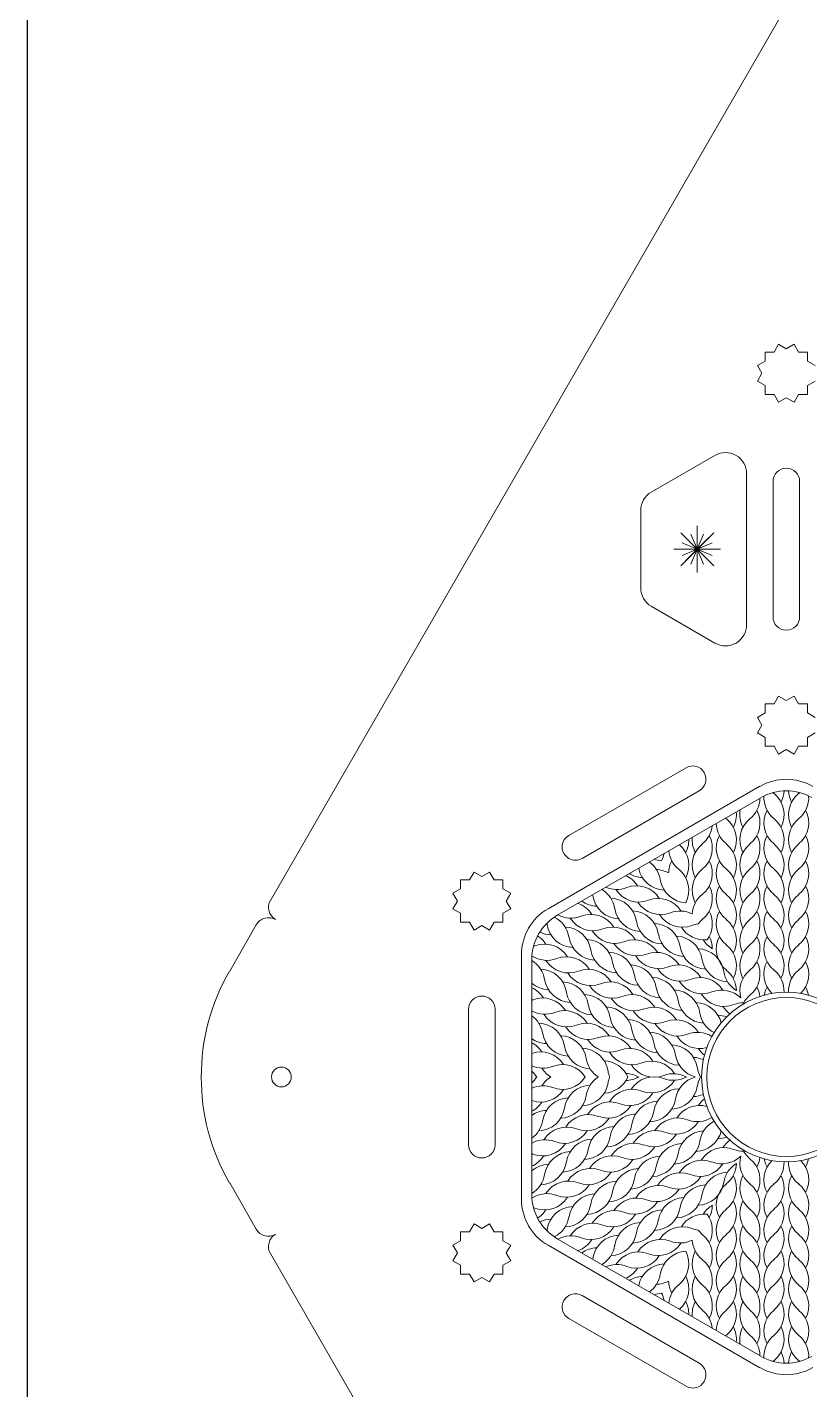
# Model space of a CAD drawing. Header units: millimetres. Extents: x -13 to 887, y 0 to 600.
# Drawn here: x -13 to 97.8, y 205.7 to 398.6 of the extents above; entities that cross this region are included whole.
import ezdxf

# ---------------------------------------------------------------- set-up
doc = ezdxf.new("R2010")
doc.units = ezdxf.units.MM
doc.layers.get('0').update_dxf_attribs({"true_color": 0x000000})
for name, color, linetype, lineweight, true_color in [('Cut_First', 1, 'Continuous', 20, 0xff0000), ('Cut_Second', 1, 'Continuous', 20, 0xff0000), ('Vector Engrave', 5, 'Continuous', 0, 0x0000ff)]:
    doc.layers.add(name, color=color, linetype=linetype, lineweight=lineweight, true_color=true_color)

msp = doc.modelspace()

# ---------------------------------------------------------------- linework, layer by layer
msp.add_line((-13, 600), (-13, 0))
at = {"layer": 'Cut_First'}
for p, q in [((90.75, 291.14), (60.75, 273.82)), ((57, 267.32), (57, 232.68)), ((60.75, 226.18), (90.75, 208.86))]:
    msp.add_line(p, q, dxfattribs=at)
for centre, radius in [((94.5, 250), 11.25), ((23, 250), 1.4)]:
    msp.add_circle(centre, radius, dxfattribs=at)
for centre, start, end in [((94.5, 284.64), 60, 120), ((64.5, 267.32), 120, 180), ((64.5, 232.68), 180, 240), ((94.5, 215.36), 240, 300)]:
    msp.add_arc(centre, 7.5, start, end, dxfattribs=at)
at = {"layer": 'Cut_Second'}
for p, q in [((21.44, 275), (122.57, 450.16)), ((93.4, 353.69), (92.77, 352.59)), ((94.5, 353.06), (93.4, 353.69)), ((95.6, 353.69), (94.5, 353.06)), ((96.23, 352.59), (95.6, 353.69)), ((91.5, 351.32), (90.4, 350.69)), ((92.77, 352.59), (91.5, 352.59)), ((91.5, 352.59), (91.5, 351.32)), ((97.5, 352.59), (96.23, 352.59)), ((97.5, 351.32), (97.5, 352.59)), ((98.6, 350.69), (97.5, 351.32)), ((90.4, 350.69), (91.04, 349.59)), ((91.04, 349.59), (90.4, 348.49)), ((90.4, 348.49), (91.5, 347.86)), ((91.5, 347.86), (91.5, 346.59)), ((97.5, 347.86), (98.6, 348.49)), ((97.5, 346.59), (97.5, 347.86)), ((91.5, 346.59), (92.77, 346.59)), ((92.77, 346.59), (93.4, 345.49)), ((93.4, 345.49), (94.5, 346.13)), ((94.5, 346.13), (95.6, 345.49)), ((95.6, 345.49), (96.23, 346.59)), ((96.23, 346.59), (97.5, 346.59)), ((75.38, 332.78), (84.38, 337.97)), ((88.88, 314.01), (88.88, 335.38)), ((92.62, 315.11), (92.62, 334.28)), ((96.37, 334.28), (96.37, 315.11)), ((73.88, 319.21), (73.88, 330.18)), ((84.38, 311.42), (75.38, 316.61)), ((92.77, 302.8), (91.5, 302.8)), ((91.5, 302.8), (91.5, 301.53)), ((93.4, 303.89), (92.77, 302.8)), ((94.5, 303.26), (93.4, 303.89)), ((95.6, 303.89), (94.5, 303.26)), ((96.23, 302.8), (95.6, 303.89)), ((97.5, 302.8), (96.23, 302.8)), ((97.5, 301.53), (97.5, 302.8)), ((91.5, 301.53), (90.4, 300.89)), ((90.4, 300.89), (91.04, 299.8)), ((98.6, 300.89), (97.5, 301.53)), ((91.04, 299.8), (90.4, 298.7)), ((90.4, 298.7), (91.5, 298.06)), ((91.5, 298.06), (91.5, 296.8)), ((97.5, 298.06), (98.6, 298.7)), ((97.5, 296.8), (97.5, 298.06)), ((91.5, 296.8), (92.77, 296.8)), ((92.77, 296.8), (93.4, 295.7)), ((93.4, 295.7), (94.5, 296.33)), ((94.5, 296.33), (95.6, 295.7)), ((95.6, 295.7), (96.23, 296.8)), ((96.23, 296.8), (97.5, 296.8)), ((63.7, 284.18), (80.3, 293.76)), ((82.18, 290.52), (65.57, 280.93)), ((49.64, 277.9), (48.37, 277.9)), ((48.37, 277.9), (48.37, 276.63)), ((50.28, 279), (49.64, 277.9)), ((51.37, 278.36), (50.28, 279)), ((52.47, 279), (51.37, 278.36)), ((53.11, 277.9), (52.47, 279)), ((54.37, 277.9), (53.11, 277.9)), ((54.37, 276.63), (54.37, 277.9)), ((48.37, 276.63), (47.28, 276)), ((47.28, 276), (47.91, 274.9)), ((55.47, 276), (54.37, 276.63)), ((54.84, 274.9), (55.47, 276)), ((47.91, 274.9), (47.28, 273.8)), ((55.47, 273.8), (54.84, 274.9)), ((47.28, 273.8), (48.37, 273.17)), ((48.37, 273.17), (48.37, 271.9)), ((48.37, 271.9), (49.64, 271.9)), ((49.64, 271.9), (50.28, 270.8)), ((52.47, 270.8), (53.11, 271.9)), ((53.11, 271.9), (54.37, 271.9)), ((54.37, 273.17), (55.47, 273.8)), ((54.37, 271.9), (54.37, 273.17)), ((15.67, 265), (19.44, 271.54)), ((50.28, 270.8), (51.37, 271.43)), ((51.37, 271.43), (52.47, 270.8)), ((49.5, 240.42), (49.5, 259.58)), ((53.25, 259.58), (53.25, 240.42)), ((15.67, 235), (19.44, 228.46)), ((49.64, 228.1), (48.37, 228.1)), ((48.37, 228.1), (48.37, 226.83)), ((50.28, 229.2), (49.64, 228.1)), ((51.37, 228.57), (50.28, 229.2)), ((52.47, 229.2), (51.37, 228.57)), ((53.11, 228.1), (52.47, 229.2)), ((54.37, 228.1), (53.11, 228.1)), ((54.37, 226.83), (54.37, 228.1)), ((48.37, 226.83), (47.28, 226.2)), ((47.28, 226.2), (47.91, 225.1)), ((55.47, 226.2), (54.37, 226.83)), ((54.84, 225.1), (55.47, 226.2)), ((122.57, 49.84), (21.44, 225)), ((47.91, 225.1), (47.28, 224)), ((47.28, 224), (48.37, 223.37)), ((54.37, 223.37), (55.47, 224)), ((55.47, 224), (54.84, 225.1)), ((48.37, 223.37), (48.37, 222.1)), ((48.37, 222.1), (49.64, 222.1)), ((49.64, 222.1), (50.28, 221)), ((52.47, 221), (53.11, 222.1)), ((53.11, 222.1), (54.37, 222.1)), ((54.37, 222.1), (54.37, 223.37)), ((50.28, 221), (51.37, 221.64)), ((51.37, 221.64), (52.47, 221)), ((65.57, 219.07), (82.18, 209.48)), ((80.3, 206.24), (63.7, 215.82))]:
    msp.add_line(p, q, dxfattribs=at)
for centre, radius, start, end in [((85.88, 335.38), 3, 0, 120), ((94.5, 334.28), 1.88, 0, 180), ((76.88, 330.18), 3, 120, 180), ((76.88, 319.21), 3, 180, 240), ((94.5, 315.11), 1.88, 180, 0), ((85.88, 314.01), 3, 240, 0), ((81.24, 292.14), 1.88, 300, 120), ((64.64, 282.56), 1.88, 120, 300), ((23.17, 274), 2, 150, 240), ((21.17, 270.54), 2, 60, 150), ((41.64, 249.99), 30, 150, 210), ((51.37, 259.58), 1.88, 0, 180), ((51.37, 240.42), 1.88, 180, 0), ((21.17, 229.46), 2, 210, 300), ((23.17, 226), 2, 120, 210), ((64.64, 217.44), 1.88, 60, 240), ((81.24, 207.86), 1.88, 240, 60)]:
    msp.add_arc(centre, radius, start, end, dxfattribs=at)
at = {"layer": 'Vector Engrave'}
for p, q in [((81.88, 328), (81.88, 321.39)), ((79.54, 327.03), (84.21, 322.36)), ((79.54, 322.36), (84.21, 327.03)), ((80.24, 326.33), (83.51, 323.06)), ((80.24, 323.06), (83.51, 326.33)), ((80.99, 326.83), (82.76, 322.56)), ((80.99, 322.56), (82.76, 326.83)), ((81.88, 327), (81.88, 322.39)), ((78.57, 324.69), (85.18, 324.69)), ((79.57, 324.69), (84.18, 324.69)), ((79.74, 325.58), (84.01, 323.81)), ((79.74, 323.81), (84.01, 325.58)), ((62.06, 272.89), (90.9, 289.53)), ((58.46, 233.35), (58.46, 266.65)), ((90.9, 210.47), (62.06, 227.11))]:
    msp.add_line(p, q, dxfattribs=at)
msp.add_circle((94.5, 250), 12, dxfattribs=at)
for centre, radius, start, end in [((86.95, 289.52), 3.82, 308.7546, 359.0608), ((94.5, 283.29), 7.21, 60, 120), ((95.15, 289.52), 3.82, 176.3215, 231.2454), ((95.15, 293.09), 3.82, 228.1121, 231.2454), ((90.37, 287.13), 3.82, 332.1782, 51.2454), ((90.37, 290.7), 3.82, 332.1782, 356.9564), ((98.63, 290.7), 3.82, 183.0436, 207.8218), ((98.63, 287.13), 3.82, 128.7546, 207.8218), ((93.85, 293.09), 3.82, 308.7546, 311.8879), ((93.85, 289.52), 3.82, 308.7546, 3.6785), ((83.62, 287.13), 3.82, 332.1782, 5.9776), ((91.73, 287.13), 3.82, 169.1281, 207.8218), ((86.95, 285.96), 3.82, 308.7546, 27.8218), ((95.15, 285.96), 3.82, 152.1782, 231.2454), ((93.85, 285.96), 3.82, 308.7546, 27.8218), ((80.2, 285.96), 3.82, 308.7546, 353.9293), ((88.4, 285.96), 3.82, 181.0363, 231.2454), ((88.4, 289.52), 3.82, 228.8918, 231.2454), ((83.62, 283.56), 3.82, 332.1782, 51.2454), ((91.73, 283.56), 3.82, 128.7546, 207.8218), ((90.37, 283.56), 3.82, 332.1782, 51.2454), ((98.63, 283.56), 3.82, 128.7546, 207.8218), ((76.87, 283.56), 3.82, 332.1782, 1.1896), ((84.98, 283.56), 3.82, 174.5696, 207.8218), ((80.2, 282.39), 3.82, 308.7546, 27.8218), ((88.4, 282.39), 3.82, 152.1782, 231.2454), ((86.95, 282.39), 3.82, 308.7546, 27.8218), ((95.15, 282.39), 3.82, 152.1782, 231.2454), ((93.85, 282.39), 3.82, 308.7546, 27.8218), ((73.45, 282.39), 3.82, 332.1852, 348.4373), ((81.65, 282.39), 3.82, 185.8306, 231.2454), ((76.87, 279.99), 3.82, 332.1782, 49.0337), ((84.98, 279.99), 3.82, 128.7546, 207.8218), ((83.62, 279.99), 3.82, 332.1782, 51.2454), ((91.73, 279.99), 3.82, 128.7546, 207.8218), ((90.37, 279.99), 3.82, 332.1782, 51.2454), ((98.63, 279.99), 3.82, 128.7546, 207.8218), ((72.87, 277.32), 3.82, 8.7546, 54.1694), ((76.98, 284.43), 3.82, 251.5627, 267.8148), ((73.45, 278.82), 3.82, 27.5472, 27.8218), ((80.06, 282.64), 3.82, 212.1782, 212.4528), ((81.65, 278.82), 3.82, 152.1782, 179.194), ((80.2, 278.82), 3.82, 308.7546, 27.8218), ((88.4, 278.82), 3.82, 152.1782, 231.2454), ((86.95, 278.82), 3.82, 308.7546, 27.8218), ((95.15, 278.82), 3.82, 152.1782, 231.2454), ((93.85, 278.82), 3.82, 308.7546, 27.8218), ((70.19, 275.02), 3.82, 32.1782, 65.4304), ((74.25, 282.05), 3.82, 238.8104, 267.8218), ((77.34, 280.27), 3.82, 190.9663, 267.8218), ((75.96, 275.54), 3.82, 60.806, 87.8218), ((80.43, 278.49), 3.82, 188.7546, 267.8218), ((76.87, 276.43), 3.82, 332.1782, 51.2454), ((84.98, 276.43), 3.82, 128.7546, 207.8218), ((83.62, 276.43), 3.82, 332.1782, 51.2454), ((91.73, 276.43), 3.82, 128.7546, 207.8218), ((90.37, 276.43), 3.82, 332.1782, 51.2454), ((98.63, 276.43), 3.82, 128.7546, 207.8218), ((63.32, 275.04), 3.82, 8.7546, 11.1082), ((66.41, 273.26), 3.82, 8.7546, 58.9637), ((70.51, 280.36), 3.82, 246.0707, 291.2454), ((73.6, 278.58), 3.82, 212.1782, 291.2454), ((73.28, 273.24), 3.82, 32.1782, 111.2454), ((84.99, 272.86), 3.82, 128.7546, 176.5611), ((80.2, 275.26), 3.82, 308.7546, 27.8218), ((88.4, 275.26), 3.82, 152.1782, 231.2454), ((83.61, 272.86), 3.82, 332.1782, 51.2454), ((91.74, 272.86), 3.82, 128.7546, 207.8218), ((86.95, 275.26), 3.82, 308.7546, 27.8218), ((95.15, 275.26), 3.82, 152.1782, 231.2454), ((90.36, 272.86), 3.82, 332.1782, 51.2454), ((98.64, 272.86), 3.82, 128.7546, 207.8218), ((93.85, 275.26), 3.82, 308.7546, 27.8218), ((63.73, 270.96), 3.82, 32.1782, 70.8719), ((67.79, 277.99), 3.82, 234.0224, 267.8218), ((70.88, 276.21), 3.82, 188.7546, 267.8218), ((69.5, 271.48), 3.82, 8.7546, 87.8218), ((73.97, 274.42), 3.82, 188.7546, 267.8218), ((76.69, 276.8), 3.82, 212.1782, 291.2454), ((76.37, 271.45), 3.82, 32.1782, 111.2454), ((65.67, 266.65), 7.21, 120, 180), ((59.94, 269.2), 3.82, 8.7546, 63.6785), ((64.05, 276.3), 3.82, 240.9392, 291.2454), ((67.14, 274.52), 3.82, 212.1782, 291.2454), ((66.82, 269.18), 3.82, 32.1782, 111.2454), ((72.59, 269.69), 3.82, 8.7546, 87.8218), ((77.06, 272.64), 3.82, 188.7546, 267.8218), ((79.78, 275.01), 3.82, 212.1782, 291.2454), ((79.46, 269.67), 3.82, 63.4389, 111.2454), ((84.99, 269.29), 3.82, 128.7546, 141.5953), ((80.2, 271.69), 3.82, 323.7523, 27.8218), ((88.4, 271.69), 3.82, 152.1782, 231.2454), ((83.61, 269.29), 3.82, 332.1782, 51.2454), ((91.74, 269.29), 3.82, 128.7546, 207.8218), ((86.95, 271.69), 3.82, 308.7546, 27.8218), ((95.15, 271.69), 3.82, 152.1782, 231.2454), ((90.36, 269.29), 3.82, 332.1782, 51.2454), ((98.64, 269.29), 3.82, 128.7546, 207.8218), ((93.85, 271.69), 3.82, 308.7546, 27.8218), ((57.19, 266.77), 3.82, 32.1782, 56.9564), ((61.32, 273.93), 3.82, 243.0436, 267.8218), ((56.86, 270.98), 3.82, 8.7546, 11.8879), ((64.41, 272.14), 3.82, 188.7546, 267.8218), ((63.03, 267.41), 3.82, 8.7546, 87.8218), ((70.23, 272.73), 3.82, 212.1782, 291.2454), ((69.91, 267.39), 3.82, 32.1782, 111.2454), ((75.68, 267.91), 3.82, 8.7546, 87.8218), ((80.15, 270.86), 3.82, 188.7546, 267.8218), ((82.87, 273.23), 3.82, 212.1782, 276.2477), ((82.55, 267.89), 3.82, 98.4047, 111.2454), ((57.51, 272.11), 3.82, 288.1121, 291.2454), ((60.28, 264.99), 3.82, 32.1782, 111.2454), ((67.5, 270.36), 3.82, 188.7546, 267.8218), ((66.12, 265.63), 3.82, 8.7546, 87.8218), ((73.31, 270.95), 3.82, 212.1782, 291.2454), ((73, 265.61), 3.82, 32.1782, 111.2454), ((78.77, 266.13), 3.82, 8.7546, 87.8218), ((83.23, 269.07), 3.82, 188.7546, 267.8218), ((81.86, 264.34), 3.82, 8.7546, 87.8218), ((85.96, 271.44), 3.82, 212.1782, 239.6331), ((80.2, 268.12), 3.82, 0.3669, 27.8218), ((88.4, 268.12), 3.82, 152.1782, 231.2454), ((83.61, 265.73), 3.82, 332.1782, 51.2454), ((91.74, 265.73), 3.82, 128.7546, 207.8218), ((86.95, 268.12), 3.82, 308.7546, 27.8218), ((95.15, 268.12), 3.82, 152.1782, 231.2454), ((90.36, 265.73), 3.82, 332.1782, 51.2454), ((98.64, 265.73), 3.82, 128.7546, 207.8218), ((93.85, 268.12), 3.82, 308.7546, 27.8218), ((56.49, 263.22), 3.82, 8.7546, 59.0608), ((60.6, 270.33), 3.82, 236.3215, 291.2454), ((63.69, 268.54), 3.82, 212.1782, 291.2454), ((63.37, 263.2), 3.82, 32.1782, 111.2454), ((70.59, 268.58), 3.82, 188.7546, 267.8218), ((69.21, 263.85), 3.82, 8.7546, 87.8218), ((73.68, 266.79), 3.82, 188.7546, 267.8218), ((76.4, 269.17), 3.82, 212.1782, 291.2454), ((76.08, 263.82), 3.82, 32.1782, 111.2454), ((86.32, 267.29), 3.82, 188.7546, 267.8218), ((86.95, 264.55), 3.82, 308.7546, 27.8218), ((95.15, 264.55), 3.82, 152.1782, 225.5015), ((93.85, 264.55), 3.82, 314.4985, 27.8218), ((59.58, 261.44), 3.82, 8.7546, 87.8218), ((66.78, 266.76), 3.82, 212.1782, 291.2454), ((66.46, 261.42), 3.82, 32.1782, 111.2454), ((72.3, 262.06), 3.82, 8.7546, 87.8218), ((76.77, 265.01), 3.82, 188.7546, 267.8218), ((79.49, 267.38), 3.82, 212.1782, 291.2454), ((79.17, 262.04), 3.82, 32.1782, 111.2454), ((89.41, 265.51), 3.82, 188.7546, 238.8193), ((83.61, 262.16), 3.82, 1.1807, 51.2454), ((91.74, 262.16), 3.82, 128.7546, 194.6547), ((90.36, 262.16), 3.82, 357.5616, 51.2454), ((98.64, 262.16), 3.82, 128.7546, 182.4384), ((60.96, 266.17), 3.82, 229.1281, 267.8218), ((56.9, 259.14), 3.82, 32.1782, 65.9776), ((64.05, 264.38), 3.82, 188.7546, 267.8218), ((62.67, 259.66), 3.82, 8.7546, 87.8218), ((69.86, 264.97), 3.82, 212.1782, 291.2454), ((69.55, 259.63), 3.82, 32.1782, 111.2454), ((75.39, 260.28), 3.82, 8.7546, 87.8218), ((79.86, 263.23), 3.82, 188.7546, 267.8218), ((78.48, 258.5), 3.82, 8.7546, 87.8218), ((82.58, 265.6), 3.82, 212.1782, 291.2454), ((82.26, 260.26), 3.82, 32.1782, 111.2454), ((85.35, 258.47), 3.82, 45.3453, 111.2454), ((86.95, 260.99), 3.82, 6.2106, 27.8218), ((95.15, 260.99), 3.82, 152.1782, 170.9881), ((93.85, 260.99), 3.82, 9.0119, 27.8218), ((57.22, 264.48), 3.82, 288.8918, 291.2454), ((59.99, 257.36), 3.82, 32.1782, 111.2454), ((67.14, 262.6), 3.82, 188.7546, 267.8218), ((65.76, 257.87), 3.82, 8.7546, 87.8218), ((72.95, 263.19), 3.82, 212.1782, 291.2454), ((72.63, 257.85), 3.82, 32.1782, 111.2454), ((82.95, 261.45), 3.82, 188.7546, 267.8218), ((81.57, 256.72), 3.82, 14.4985, 87.8218), ((85.67, 263.81), 3.82, 212.1782, 291.2454), ((88.44, 256.69), 3.82, 90.1373, 111.2454), ((91.74, 258.59), 3.82, 128.7546, 149.8627), ((60.31, 262.7), 3.82, 241.0363, 291.2454), ((56.21, 255.59), 3.82, 8.7546, 53.9293), ((63.4, 260.91), 3.82, 212.1782, 291.2454), ((63.08, 255.57), 3.82, 32.1782, 111.2454), ((70.23, 260.82), 3.82, 188.7546, 267.8218), ((68.85, 256.09), 3.82, 8.7546, 87.8218), ((73.32, 259.04), 3.82, 188.7546, 267.8218), ((76.04, 261.41), 3.82, 212.1782, 291.2454), ((75.72, 256.06), 3.82, 32.1782, 111.2454), ((86.04, 259.66), 3.82, 188.7546, 242.4384), ((84.66, 254.93), 3.82, 69.0119, 87.8218), ((88.76, 262.03), 3.82, 212.1782, 233.7894), ((59.3, 253.81), 3.82, 8.7546, 87.8218), ((66.49, 259.13), 3.82, 212.1782, 291.2454), ((66.17, 253.79), 3.82, 32.1782, 111.2454), ((71.94, 254.31), 3.82, 8.7546, 87.8218), ((76.41, 257.25), 3.82, 188.7546, 267.8218), ((79.13, 259.62), 3.82, 212.1782, 291.2454), ((78.81, 254.28), 3.82, 32.1782, 111.2454), ((60.68, 258.54), 3.82, 234.5696, 267.8218), ((56.62, 251.51), 3.82, 32.1782, 61.1896), ((63.77, 256.76), 3.82, 188.7546, 267.8218), ((62.39, 252.03), 3.82, 8.7546, 87.8218), ((69.58, 257.34), 3.82, 212.1782, 291.2454), ((69.26, 252), 3.82, 32.1782, 111.2454), ((75.03, 252.52), 3.82, 8.7546, 87.8218), ((79.5, 255.47), 3.82, 188.7546, 267.8218), ((78.12, 250.74), 3.82, 8.7546, 87.8218), ((82.22, 257.84), 3.82, 212.1782, 285.5015), ((81.9, 252.5), 3.82, 57.5616, 111.2454), ((59.71, 249.73), 3.82, 32.1782, 109.0337), ((66.86, 254.97), 3.82, 188.7546, 267.8218), ((65.48, 250.24), 3.82, 8.7546, 87.8218), ((69.95, 253.19), 3.82, 188.7546, 236.5611), ((72.67, 255.56), 3.82, 212.1782, 291.2454), ((72.35, 250.22), 3.82, 32.1782, 111.2454), ((82.59, 253.69), 3.82, 188.7546, 254.6547), ((81.21, 248.96), 3.82, 66.2106, 87.8218), ((85.31, 256.05), 3.82, 212.1782, 230.9881), ((60.03, 255.07), 3.82, 245.8306, 291.2454), ((55.92, 247.96), 3.82, 32.1852, 48.4373), ((63.11, 253.28), 3.82, 212.1782, 239.194), ((62.8, 247.94), 3.82, 32.1782, 111.2454), ((68.57, 248.46), 3.82, 23.7523, 87.8218), ((73.03, 251.41), 3.82, 188.7546, 201.5953), ((75.76, 253.78), 3.82, 212.1782, 291.2454), ((75.44, 248.43), 3.82, 32.1782, 111.2454), ((85.68, 251.9), 3.82, 188.7546, 209.8627), ((55.92, 252.04), 3.82, 311.5627, 327.8148), ((60.03, 244.93), 3.82, 68.7546, 114.1694), ((59.01, 246.18), 3.82, 87.5472, 87.8218), ((59.01, 253.82), 3.82, 272.1782, 272.4528), ((63.11, 246.72), 3.82, 120.806, 147.8218), ((62.8, 252.06), 3.82, 248.7546, 327.8218), ((66.86, 245.03), 3.82, 92.1782, 171.2454), ((65.48, 249.76), 3.82, 272.1782, 351.2454), ((69.95, 246.81), 3.82, 123.4389, 171.2454), ((68.57, 251.54), 3.82, 272.1782, 336.2477), ((73.03, 248.59), 3.82, 158.4047, 171.2454), ((71.66, 246.68), 3.82, 60.3669, 87.8218), ((71.66, 253.32), 3.82, 272.1782, 299.6331), ((75.76, 246.22), 3.82, 68.7546, 147.8218), ((75.44, 251.57), 3.82, 248.7546, 327.8218), ((78.53, 246.65), 3.82, 61.1807, 111.2454), ((78.53, 253.35), 3.82, 248.7546, 298.8193), ((82.59, 246.31), 3.82, 105.3453, 171.2454), ((85.68, 248.1), 3.82, 150.1373, 171.2454), ((59.71, 250.27), 3.82, 250.9663, 327.8218), ((63.77, 243.24), 3.82, 92.1782, 171.2454), ((62.39, 247.97), 3.82, 272.1782, 351.2454), ((72.67, 244.44), 3.82, 68.7546, 147.8218), ((72.35, 249.78), 3.82, 248.7546, 327.8218), ((75.03, 247.48), 3.82, 272.1782, 351.2454), ((79.5, 244.53), 3.82, 92.1782, 171.2454), ((78.12, 249.26), 3.82, 272.1782, 351.2454), ((81.21, 251.04), 3.82, 272.1782, 293.7894), ((85.31, 243.95), 3.82, 129.0119, 147.8218), ((56.62, 248.49), 3.82, 298.8104, 327.8218), ((60.68, 241.46), 3.82, 92.1782, 125.4304), ((59.3, 246.19), 3.82, 272.1782, 351.2454), ((69.58, 242.66), 3.82, 68.7546, 147.8218), ((69.26, 248), 3.82, 248.7546, 327.8218), ((71.94, 245.69), 3.82, 272.1782, 351.2454), ((76.41, 242.75), 3.82, 92.1782, 171.2454), ((82.22, 242.16), 3.82, 74.4985, 147.8218), ((56.21, 244.41), 3.82, 306.0707, 351.2454), ((66.49, 240.87), 3.82, 68.7546, 147.8218), ((66.17, 246.21), 3.82, 248.7546, 327.8218), ((70.23, 239.18), 3.82, 92.1782, 171.2454), ((68.85, 243.91), 3.82, 272.1782, 351.2454), ((73.32, 240.96), 3.82, 92.1782, 171.2454), ((79.13, 240.38), 3.82, 68.7546, 147.8218), ((78.81, 245.72), 3.82, 248.7546, 327.8218), ((81.9, 247.5), 3.82, 248.7546, 302.4384), ((86.04, 240.34), 3.82, 117.5616, 171.2454), ((60.31, 237.3), 3.82, 68.7546, 118.9637), ((63.4, 239.09), 3.82, 68.7546, 147.8218), ((63.08, 244.43), 3.82, 248.7546, 327.8218), ((67.14, 237.4), 3.82, 92.1782, 171.2454), ((65.76, 242.13), 3.82, 272.1782, 351.2454), ((76.04, 238.59), 3.82, 68.7546, 147.8218), ((75.72, 243.94), 3.82, 248.7546, 327.8218), ((82.95, 238.55), 3.82, 92.1782, 171.2454), ((81.57, 243.28), 3.82, 272.1782, 345.5015), ((84.66, 245.07), 3.82, 272.1782, 290.9881), ((88.76, 237.97), 3.82, 126.2106, 147.8218), ((57.22, 235.52), 3.82, 68.7546, 71.1082), ((59.99, 242.64), 3.82, 248.7546, 327.8218), ((64.05, 235.62), 3.82, 92.1782, 171.2454), ((62.67, 240.34), 3.82, 272.1782, 351.2454), ((72.95, 236.81), 3.82, 68.7546, 147.8218), ((72.63, 242.15), 3.82, 248.7546, 327.8218), ((75.39, 239.72), 3.82, 272.1782, 351.2454), ((79.86, 236.77), 3.82, 92.1782, 171.2454), ((78.48, 241.5), 3.82, 272.1782, 351.2454), ((85.67, 236.19), 3.82, 68.7546, 147.8218), ((88.44, 243.31), 3.82, 248.7546, 269.8627), ((91.74, 241.41), 3.82, 210.1373, 231.2454), ((56.9, 240.86), 3.82, 294.0224, 327.8218), ((60.96, 233.83), 3.82, 92.1782, 130.8719), ((59.58, 238.56), 3.82, 272.1782, 351.2454), ((69.86, 235.03), 3.82, 68.7546, 147.8218), ((69.55, 240.37), 3.82, 248.7546, 327.8218), ((72.3, 237.94), 3.82, 272.1782, 351.2454), ((76.77, 234.99), 3.82, 92.1782, 171.2454), ((82.58, 234.4), 3.82, 68.7546, 147.8218), ((82.26, 239.74), 3.82, 248.7546, 327.8218), ((85.35, 241.53), 3.82, 248.7546, 314.6547), ((89.41, 234.49), 3.82, 121.1807, 171.2454), ((83.61, 237.84), 3.82, 308.7546, 358.8193), ((91.74, 237.84), 3.82, 165.3453, 231.2454), ((86.95, 235.45), 3.82, 332.1782, 51.2454), ((86.95, 239.01), 3.82, 332.1782, 353.7894), ((95.15, 235.45), 3.82, 134.4985, 207.8218), ((95.15, 239.01), 3.82, 189.0119, 207.8218), ((90.36, 237.84), 3.82, 308.7546, 2.4384), ((98.64, 237.84), 3.82, 177.5616, 231.2454), ((93.85, 235.45), 3.82, 332.1782, 45.5015), ((93.85, 239.01), 3.82, 332.1782, 350.9881), ((56.49, 236.78), 3.82, 300.9392, 351.2454), ((63.69, 231.46), 3.82, 68.7546, 147.8218), ((66.78, 233.24), 3.82, 68.7546, 147.8218), ((66.46, 238.58), 3.82, 248.7546, 327.8218), ((69.21, 236.15), 3.82, 272.1782, 351.2454), ((73.68, 233.21), 3.82, 92.1782, 171.2454), ((79.49, 232.62), 3.82, 68.7546, 147.8218), ((79.17, 237.96), 3.82, 248.7546, 327.8218), ((86.32, 232.71), 3.82, 92.1782, 171.2454), ((83.61, 234.27), 3.82, 308.7546, 27.8218), ((91.74, 234.27), 3.82, 152.1782, 231.2454), ((90.36, 234.27), 3.82, 308.7546, 27.8218), ((98.64, 234.27), 3.82, 152.1782, 231.2454), ((65.67, 233.35), 7.21, 180, 240), ((60.6, 229.67), 3.82, 68.7546, 123.6785), ((63.37, 236.8), 3.82, 248.7546, 327.8218), ((67.5, 229.64), 3.82, 92.1782, 171.2454), ((66.12, 234.37), 3.82, 272.1782, 351.2454), ((70.59, 231.42), 3.82, 92.1782, 171.2454), ((76.4, 230.83), 3.82, 68.7546, 147.8218), ((76.08, 236.18), 3.82, 248.7546, 327.8218), ((83.23, 230.93), 3.82, 92.1782, 171.2454), ((81.86, 235.66), 3.82, 272.1782, 351.2454), ((88.4, 231.88), 3.82, 128.7546, 207.8218), ((86.95, 231.88), 3.82, 332.1782, 51.2454), ((95.15, 231.88), 3.82, 128.7546, 207.8218), ((93.85, 231.88), 3.82, 332.1782, 51.2454), ((57.51, 227.89), 3.82, 68.7546, 71.8879), ((60.28, 235.01), 3.82, 248.7546, 327.8218), ((64.41, 227.86), 3.82, 92.1782, 171.2454), ((63.03, 232.59), 3.82, 272.1782, 351.2454), ((73.31, 229.05), 3.82, 68.7546, 147.8218), ((73, 234.39), 3.82, 248.7546, 327.8218), ((75.68, 232.09), 3.82, 272.1782, 351.2454), ((80.15, 229.14), 3.82, 92.1782, 171.2454), ((78.77, 233.87), 3.82, 272.1782, 351.2454), ((85.96, 228.56), 3.82, 120.3669, 147.8218), ((80.2, 231.88), 3.82, 332.1782, 359.6331), ((83.61, 230.71), 3.82, 308.7546, 27.8218), ((91.74, 230.71), 3.82, 152.1782, 231.2454), ((90.36, 230.71), 3.82, 308.7546, 27.8218), ((98.64, 230.71), 3.82, 152.1782, 231.2454), ((57.19, 233.23), 3.82, 303.0436, 327.8218), ((61.32, 226.07), 3.82, 92.1782, 116.9564), ((59.94, 230.8), 3.82, 296.3215, 351.2454), ((70.23, 227.27), 3.82, 68.7546, 147.8218), ((69.91, 232.61), 3.82, 248.7546, 327.8218), ((72.59, 230.31), 3.82, 272.1782, 351.2454), ((77.06, 227.36), 3.82, 92.1782, 171.2454), ((82.87, 226.77), 3.82, 83.7523, 147.8218), ((80.2, 228.31), 3.82, 332.1782, 36.2477), ((88.4, 228.31), 3.82, 128.7546, 207.8218), ((86.95, 228.31), 3.82, 332.1782, 51.2454), ((95.15, 228.31), 3.82, 128.7546, 207.8218), ((93.85, 228.31), 3.82, 332.1782, 51.2454), ((56.86, 229.02), 3.82, 348.1121, 351.2454), ((67.14, 225.48), 3.82, 68.7546, 147.8218), ((66.82, 230.82), 3.82, 248.7546, 327.8218), ((70.88, 223.79), 3.82, 92.1782, 171.2454), ((69.5, 228.52), 3.82, 272.1782, 351.2454), ((73.97, 225.58), 3.82, 92.1782, 171.2454), ((79.78, 224.99), 3.82, 68.7546, 147.8218), ((82.55, 232.11), 3.82, 248.7546, 261.5953), ((84.99, 230.71), 3.82, 218.4047, 231.2454), ((80.2, 224.74), 3.82, 332.1782, 51.2454), ((88.4, 224.74), 3.82, 128.7546, 207.8218), ((83.61, 227.14), 3.82, 308.7546, 27.8218), ((91.74, 227.14), 3.82, 152.1782, 231.2454), ((86.95, 224.74), 3.82, 332.1782, 51.2454), ((95.15, 224.74), 3.82, 128.7546, 207.8218), ((90.36, 227.14), 3.82, 308.7546, 27.8218), ((98.64, 227.14), 3.82, 152.1782, 231.2454), ((93.85, 224.74), 3.82, 332.1782, 51.2454), ((64.05, 223.7), 3.82, 68.7546, 119.0608), ((63.73, 229.04), 3.82, 289.1281, 327.8218), ((67.79, 222.01), 3.82, 92.1782, 125.9776), ((66.41, 226.74), 3.82, 301.0363, 351.2454), ((76.69, 223.2), 3.82, 68.7546, 147.8218), ((76.37, 228.55), 3.82, 248.7546, 327.8218), ((79.46, 230.33), 3.82, 248.7546, 296.5611), ((84.99, 227.14), 3.82, 183.4389, 231.2454), ((63.32, 224.96), 3.82, 348.8918, 351.2454), ((73.6, 221.42), 3.82, 68.7546, 147.8218), ((73.28, 226.76), 3.82, 248.7546, 327.8218), ((80.43, 221.51), 3.82, 92.1782, 171.2454), ((76.87, 223.57), 3.82, 308.7546, 27.8218), ((84.98, 223.57), 3.82, 152.1782, 231.2454), ((80.2, 221.18), 3.82, 332.1782, 51.2454), ((88.4, 221.18), 3.82, 128.7546, 207.8218), ((83.62, 223.57), 3.82, 308.7546, 27.8218), ((91.73, 223.57), 3.82, 152.1782, 231.2454), ((86.95, 221.18), 3.82, 332.1782, 51.2454), ((95.15, 221.18), 3.82, 128.7546, 207.8218), ((90.37, 223.57), 3.82, 308.7546, 27.8218), ((98.63, 223.57), 3.82, 152.1782, 231.2454), ((93.85, 221.18), 3.82, 332.1782, 51.2454), ((70.51, 219.64), 3.82, 68.7546, 113.9293), ((70.19, 224.98), 3.82, 294.5696, 327.8218), ((74.25, 217.95), 3.82, 92.1782, 121.1896), ((77.34, 219.73), 3.82, 92.1782, 169.0337), ((72.87, 222.68), 3.82, 305.8306, 351.2454), ((76.87, 220.01), 3.82, 310.9663, 27.8218), ((84.98, 220.01), 3.82, 152.1782, 231.2454), ((83.62, 220.01), 3.82, 308.7546, 27.8218), ((91.73, 220.01), 3.82, 152.1782, 231.2454), ((90.37, 220.01), 3.82, 308.7546, 27.8218), ((98.63, 220.01), 3.82, 152.1782, 231.2454), ((75.96, 224.46), 3.82, 272.1782, 299.194), ((81.65, 221.18), 3.82, 180.806, 207.8218), ((81.65, 217.61), 3.82, 128.7546, 174.1694), ((80.2, 217.61), 3.82, 332.1782, 51.2454), ((88.4, 217.61), 3.82, 128.7546, 207.8218), ((86.95, 217.61), 3.82, 332.1782, 51.2454), ((95.15, 217.61), 3.82, 128.7546, 207.8218), ((93.85, 217.61), 3.82, 332.1782, 51.2454), ((76.98, 215.57), 3.82, 92.1852, 108.4373), ((80.06, 217.36), 3.82, 147.5472, 147.8218), ((73.45, 221.18), 3.82, 332.1782, 332.4528), ((73.45, 217.61), 3.82, 11.5627, 27.8148), ((76.87, 216.44), 3.82, 358.8104, 27.8218), ((84.98, 216.44), 3.82, 152.1782, 185.4304), ((83.62, 216.44), 3.82, 308.7546, 27.8218), ((91.73, 216.44), 3.82, 152.1782, 231.2454), ((90.37, 216.44), 3.82, 308.7546, 27.8218), ((98.63, 216.44), 3.82, 152.1782, 231.2454), ((80.2, 214.04), 3.82, 6.0707, 51.2454), ((88.4, 214.04), 3.82, 128.7546, 178.9637), ((86.95, 214.04), 3.82, 332.1782, 51.2454), ((95.15, 214.04), 3.82, 128.7546, 207.8218), ((93.85, 214.04), 3.82, 332.1782, 51.2454), ((83.62, 212.87), 3.82, 354.0224, 27.8218), ((91.73, 212.87), 3.82, 152.1782, 190.8719), ((90.37, 212.87), 3.82, 308.7546, 27.8218), ((98.63, 212.87), 3.82, 152.1782, 231.2454), ((88.4, 210.48), 3.82, 128.7546, 131.1082), ((86.95, 210.48), 3.82, 0.9392, 51.2454), ((95.15, 210.48), 3.82, 128.7546, 183.6785), ((93.85, 210.48), 3.82, 356.3215, 51.2454), ((94.5, 216.71), 7.21, 240, 300), ((90.37, 209.3), 3.82, 3.0436, 27.8218), ((98.63, 209.3), 3.82, 152.1782, 176.9564), ((95.15, 206.91), 3.82, 128.7546, 131.8879), ((93.85, 206.91), 3.82, 48.1121, 51.2454)]:
    msp.add_arc(centre, radius, start, end, dxfattribs=at)

doc.saveas('drawing.dxf')
